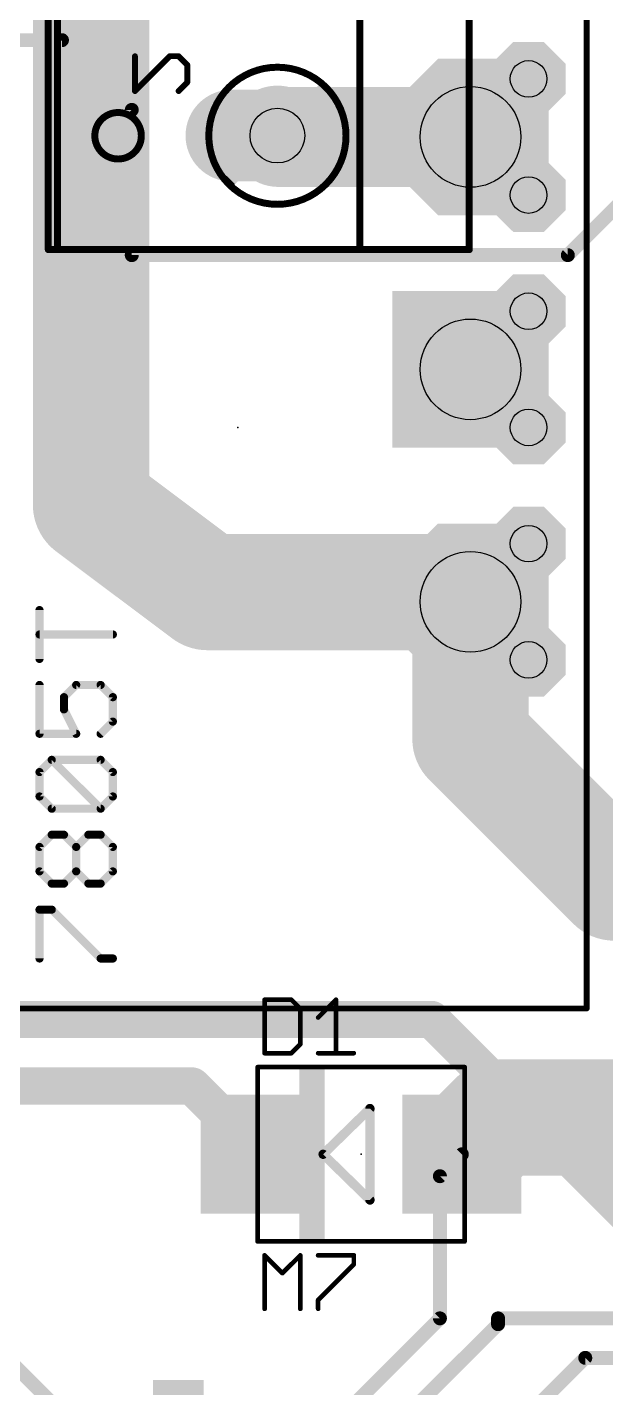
# Model space of a CAD drawing. Extents: x 4 to 288, y -28 to 191.
# Drawn here: x 190.38 to 203.01, y 62.62 to 92.36 of the extents above; entities that cross this region are included whole.
import ezdxf

# ---------------------------------------------------------------- set-up
doc = ezdxf.new("R2010")
doc.units = 0
doc.header["$MEASUREMENT"] = 0
doc.layers.get('0').update_dxf_attribs({"linetype": 'CONTINUOUS'})
for name, color, linetype in [('1', 22, 'CONTINUOUS'), ('16', 175, 'CONTINUOUS'), ('17', 82, 'CONTINUOUS'), ('18', 82, 'CONTINUOUS'), ('20', 7, 'CONTINUOUS'), ('21', 2, 'CONTINUOUS'), ('22', 3, 'CONTINUOUS'), ('23', 7, 'CONTINUOUS'), ('25', 2, 'CONTINUOUS'), ('27', 253, 'CONTINUOUS'), ('29', 253, 'CONTINUOUS'), ('30', 253, 'CONTINUOUS'), ('31', 253, 'CONTINUOUS'), ('44', 253, 'CONTINUOUS'), ('51', 253, 'CONTINUOUS'), ('52', 253, 'CONTINUOUS')]:
    doc.layers.add(name, color=color, linetype=linetype)

# ---------------------------------------------------------------- blocks, each defined once
blk = doc.blocks.new('RECT')
blk.add_solid([(-0.5, -0.5), (0.5, -0.5), (-0.5, 0.5), (0.5, 0.5)])
blk = doc.blocks.new('SQUAREP')
blk.add_solid([(-0.5, -0.5), (0.5, -0.5), (-0.5, 0.5), (0.5, 0.5)])
blk = doc.blocks.new('OCTAGONP')
at = {"const_width": 0.5}
blk.add_lwpolyline([(-0.25, -0.1036), (-0.25, 0.1036), (-0.1036, 0.25), (0.1036, 0.25), (0.25, 0.1036), (0.25, -0.1036), (0.1036, -0.25), (-0.1036, -0.25), (-0.25, -0.1036), (-0.25, 0.1036)], dxfattribs=at)
blk = doc.blocks.new('LONGP100')
at = {"const_width": 1}
blk.add_lwpolyline([(-0.5, 0), (0.5, 0)], dxfattribs=at)
at = {"const_width": 0.5}
for points in [[(-0.5, 0.25, 1), (-0.5, -0.25)], [(0.5, -0.25, 1), (0.5, 0.25)]]:
    blk.add_lwpolyline(points, format="xyb", dxfattribs=at)
blk = doc.blocks.new('SQUAREV')
blk.add_solid([(-0.5, -0.5), (0.5, -0.5), (-0.5, 0.5), (0.5, 0.5)])

msp = doc.modelspace()

# ---------------------------------------------------------------- linework, layer by layer
at = {"layer": '1'}
for points, const_width in [([(191.77, 81.915), (191.77, 99.695)], 2.54), ([(194.31, 80.01), (191.77, 81.915)], 2.54), ([(199.8459, 80.01), (194.31, 80.01)], 2.54), ([(200.0568, 79.7992), (199.8459, 80.01)], 2.54), ([(200.0568, 76.8033), (200.0568, 79.7992)], 2.54), ([(203.2, 73.66), (200.0568, 76.8033)], 2.54), ([(207.4386, 73.66), (203.2, 73.66)], 2.54), ([(184.785, 69.215), (193.9756, 69.215)], 0.8128), ([(193.9756, 69.215), (195.4692, 67.7215)], 0.8128), ([(200.6712, 68.5235), (199.8692, 67.7215)], 2.54), ([(207.5752, 68.5235), (200.6712, 68.5235)], 2.54), ([(199.8692, 67.7215), (199.39, 67.2423)], 0.3048), ([(199.39, 67.2423), (199.39, 64.135)], 0.3048), ([(182.245, 46.99), (199.39, 64.135)], 0.3048), ([(233.045, 64.135), (200.66, 64.135)], 0.3048), ([(200.66, 64.135), (200.66, 64.008)], 0.3048), ([(200.66, 64.008), (178.816, 42.164)], 0.3048), ([(202.565, 63.2714), (196.2404, 56.9468)], 0.3048), ([(202.565, 63.2714), (233.4514, 63.2714)], 0.3048)]:
    msp.add_lwpolyline(points, dxfattribs=dict(at, const_width=const_width))
for points, const_width in [([(192.151, 82.423, 1), (191.389, 81.407)], 1.27), ([(191.135, 81.915, 1), (192.405, 81.915)], 1.27), ([(194.31, 80.645, 1), (194.31, 79.375)], 1.27), ([(200.2949, 80.459, 1), (199.3969, 79.561)], 1.27), ([(199.8459, 79.375, 1), (199.8459, 80.645)], 1.27), ([(193.929, 79.502, 1), (194.691, 80.518)], 1.27), ([(200.6918, 79.7992, 1), (199.4218, 79.7992)], 1.27), ([(199.6077, 79.3502, 1), (200.5058, 80.2482)], 1.27), ([(200.5058, 77.2523, 1), (199.6077, 76.3542)], 1.27), ([(199.4218, 76.8033, 1), (200.6918, 76.8033)], 1.27), ([(203.2, 74.295, 1), (203.2, 73.025)], 1.27), ([(202.751, 73.211, 1), (203.649, 74.109)], 1.27), ([(194.1193, 69.3587, 1), (193.8319, 69.0713)], 0.4064), ([(193.9756, 69.0118, 1), (193.9756, 69.4182)], 0.4064), ([(200.6712, 69.1585, 1), (200.6712, 67.8885)], 1.27), ([(201.1202, 68.0745, 1), (200.2221, 68.9725)], 1.27), ([(199.4201, 68.1705, 1), (200.3182, 67.2725)], 1.27), ([(195.3255, 67.5778, 1), (195.6128, 67.8652)], 0.4064), ([(199.923, 67.6676, 1), (199.8153, 67.7754)], 0.1524), ([(199.4662, 67.2423, 1), (199.3138, 67.2423)], 0.1524), ([(199.3361, 67.2962, 1), (199.4439, 67.1884)], 0.1524), ([(199.4439, 64.0811, 1), (199.3361, 64.1889)], 0.1524), ([(200.66, 64.2112, 1), (200.66, 64.0588)], 0.1524), ([(200.7362, 64.135, 1), (200.5838, 64.135)], 0.1524), ([(199.3138, 64.135, 1), (199.4662, 64.135)], 0.1524), ([(200.5838, 64.008, 1), (200.7362, 64.008)], 0.1524), ([(200.7139, 63.9541, 1), (200.6061, 64.0619)], 0.1524), ([(202.565, 63.3476, 1), (202.565, 63.1952)], 0.1524), ([(202.6189, 63.2175, 1), (202.5111, 63.3253)], 0.1524)]:
    msp.add_lwpolyline(points, format="xyb", dxfattribs=dict(at, const_width=const_width))
at = {"layer": '16'}
for points, const_width in [([(191.135, 92.075), (177.8, 92.075)], 0.3048), ([(192.659, 90.551), (191.135, 92.075)], 0.3048), ([(195.8702, 89.9592), (195.8404, 89.989)], 2.1844), ([(200.0568, 89.9592), (195.8702, 89.9592)], 2.1844), ([(192.659, 87.376), (192.659, 90.551)], 0.3048), ([(203.708, 88.9), (202.184, 87.376)], 0.3048), ([(202.184, 87.376), (192.659, 87.376)], 0.3048), ([(187.5092, 70.6692), (199.2058, 70.6692)], 0.8128), ([(199.2058, 70.6692), (203.835, 66.04)], 0.8128), ([(195.1859, 58.0191), (187.6374, 65.5676)], 0.3048)]:
    msp.add_lwpolyline(points, dxfattribs=dict(at, const_width=const_width))
for points, const_width in [([(191.1889, 92.1289, 1), (191.0811, 92.0211)], 0.1524), ([(191.135, 91.9988, 1), (191.135, 92.1512)], 0.1524), ([(196.2265, 90.3752, 1), (195.4542, 89.6029)], 1.0922), ([(195.8702, 90.5053, 1), (195.8702, 89.4131)], 1.0922), ([(200.0568, 89.4131, 1), (200.0568, 90.5053)], 1.0922), ([(195.484, 89.573, 1), (196.2563, 90.3453)], 1.0922), ([(192.7352, 90.551, 1), (192.5828, 90.551)], 0.1524), ([(192.6051, 90.4971, 1), (192.7129, 90.6049)], 0.1524), ([(192.659, 87.4522, 1), (192.659, 87.2998)], 0.1524), ([(192.5828, 87.376, 1), (192.7352, 87.376)], 0.1524), ([(202.1301, 87.4299, 1), (202.2379, 87.3221)], 0.1524), ([(202.184, 87.2998, 1), (202.184, 87.4522)], 0.1524), ([(199.3495, 70.8128, 1), (199.0622, 70.5255)], 0.4064), ([(199.2058, 70.466, 1), (199.2058, 70.8723)], 0.4064)]:
    msp.add_lwpolyline(points, format="xyb", dxfattribs=dict(at, const_width=const_width))
at = {"layer": '20', "const_width": 0.0254}
msp.add_lwpolyline([(71.1264, 186.0347, 2.9429), (202.1142, 186.0347)], format="xyb", dxfattribs=at)
at = {"layer": '21'}
for points, const_width in [([(202.5968, 70.9092), (202.5968, 98.8492)], 0.127), ([(164.4968, 70.9092), (202.5968, 70.9092)], 0.127), ([(195.4086, 69.6265), (199.9298, 69.6265)], 0.1016), ([(197.8622, 68.7215), (196.8392, 67.7215)], 0.2032), ([(197.8622, 66.7215), (197.8622, 68.7215)], 0.2032), ([(196.8392, 67.7215), (197.8622, 66.7215)], 0.2032), ([(195.4086, 65.8165), (199.9298, 65.8165)], 0.1016)]:
    msp.add_lwpolyline(points, dxfattribs=dict(at, const_width=const_width))
for points, const_width in [([(202.565, 70.9092, 1), (202.6285, 70.9092)], 0.0635), ([(202.5968, 70.8774, 1), (202.5968, 70.9409)], 0.0635), ([(195.4086, 69.6519, 1), (195.4086, 69.6011)], 0.0508), ([(199.9298, 69.6011, 1), (199.9298, 69.6519)], 0.0508), ([(197.913, 68.7215, 1), (197.8114, 68.7215)], 0.1016), ([(197.8977, 68.6852, 1), (197.8266, 68.7578)], 0.1016), ([(196.8747, 67.7578, 1), (196.8036, 67.6852)], 0.1016), ([(196.8036, 67.7578, 1), (196.8747, 67.6852)], 0.1016), ([(197.8114, 66.7215, 1), (197.913, 66.7215)], 0.1016), ([(197.8266, 66.6852, 1), (197.8977, 66.7578)], 0.1016), ([(195.4086, 65.8419, 1), (195.4086, 65.7911)], 0.0508), ([(199.9298, 65.7911, 1), (199.9298, 65.8419)], 0.0508)]:
    msp.add_lwpolyline(points, format="xyb", dxfattribs=dict(at, const_width=const_width))
at = {"layer": '22'}
for points, const_width in [([(190.8364, 87.496), (190.8364, 97.478)], 0.1524), ([(191.0394, 97.478), (191.0394, 87.496)], 0.1524), ([(200.0314, 97.478), (200.0314, 87.496)], 0.1524), ([(197.6433, 94.1), (197.6433, 90.874)], 0.1524), ([(192.7289, 91.7248), (192.7289, 90.9621)], 0.127), ([(192.7289, 90.9621), (193.4915, 91.7248)], 0.127), ([(193.4915, 91.7248), (193.6822, 91.7248)], 0.127), ([(193.6822, 91.7248), (193.8728, 91.5341)], 0.127), ([(193.8728, 91.5341), (193.8728, 91.1528)], 0.127), ([(193.8728, 91.1528), (193.6822, 90.9621)], 0.127), ([(197.6433, 89.096), (197.6433, 87.496)], 0.1524), ([(190.8364, 87.496), (191.0394, 87.496)], 0.1524), ([(191.0394, 87.496), (197.6433, 87.496)], 0.1524), ([(197.6433, 87.496), (200.0314, 87.496)], 0.1524)]:
    msp.add_lwpolyline(points, dxfattribs=dict(at, const_width=const_width))
for points, const_width in [([(192.7606, 91.7248, 1), (192.6971, 91.7248)], 0.0635), ([(193.4915, 91.7565, 1), (193.4915, 91.693)], 0.0635), ([(193.514, 91.7023, 1), (193.469, 91.7472)], 0.0635), ([(193.7046, 91.7472, 1), (193.6597, 91.7023)], 0.0635), ([(193.6822, 91.693, 1), (193.6822, 91.7565)], 0.0635), ([(193.9046, 91.5341, 1), (193.8411, 91.5341)], 0.0635), ([(193.8504, 91.5117, 1), (193.8953, 91.5566)], 0.0635), ([(192.7064, 90.9846, 1), (192.7513, 90.9397)], 0.0635), ([(193.6597, 90.9846, 1), (193.7046, 90.9397)], 0.0635), ([(193.8411, 91.1528, 1), (193.9046, 91.1528)], 0.0635), ([(193.8953, 91.1303, 1), (193.8504, 91.1752)], 0.0635), ([(192.6971, 90.9621, 1), (192.7606, 90.9621)], 0.0635), ([(197.6053, 90.874, 1), (197.6814, 90.874)], 0.0762), ([(192.3606, 89.4772, 1), (192.3606, 90.4932, 1), (192.3606, 89.4772)], 0.1524), ([(197.6814, 89.096, 1), (197.6053, 89.096)], 0.0762), ([(190.8364, 87.5341, 1), (190.8364, 87.4579)], 0.0762), ([(190.7983, 87.496, 1), (190.8744, 87.496)], 0.0762), ([(191.0394, 87.5341, 1), (191.0394, 87.4579)], 0.0762), ([(191.0013, 87.496, 1), (191.0774, 87.496)], 0.0762), ([(191.0394, 87.4579, 1), (191.0394, 87.5341)], 0.0762), ([(197.6433, 87.5341, 1), (197.6433, 87.4579)], 0.0762), ([(197.6053, 87.496, 1), (197.6814, 87.496)], 0.0762), ([(197.6433, 87.4579, 1), (197.6433, 87.5341)], 0.0762), ([(199.9933, 87.496, 1), (200.0694, 87.496)], 0.0762), ([(200.0314, 87.4579, 1), (200.0314, 87.5341)], 0.0762)]:
    msp.add_lwpolyline(points, format="xyb", dxfattribs=dict(at, const_width=const_width))
at = {"layer": '23'}
for p in [(194.9768, 83.6092), (197.6692, 67.7215)]:
    msp.add_point(p, dxfattribs=at)
at = {"layer": '25'}
for points, const_width in [([(190.6447, 78.55), (190.6447, 79.6177)], 0.1778), ([(192.2463, 79.0839), (190.6447, 79.0839)], 0.1778), ([(190.6447, 77.9806), (190.6447, 76.9128)], 0.1778), ([(191.1785, 77.7136), (191.4455, 77.9806)], 0.1778), ([(191.4455, 77.9806), (191.9793, 77.9806)], 0.1778), ([(191.9793, 77.9806), (192.2463, 77.7136)], 0.1778), ([(191.1785, 77.4467), (191.1785, 77.7136)], 0.1778), ([(192.2463, 77.7136), (192.2463, 77.1798)], 0.1778), ([(191.4455, 76.9128), (191.1785, 77.4467)], 0.1778), ([(192.2463, 77.1798), (191.9793, 76.9128)], 0.1778), ([(190.6447, 76.9128), (191.4455, 76.9128)], 0.1778), ([(190.6447, 76.0765), (190.9116, 76.3434)], 0.1778), ([(190.6447, 75.5426), (190.6447, 76.0765)], 0.1778), ([(190.9116, 76.3434), (191.9793, 76.3434)], 0.1778), ([(191.9793, 75.2757), (190.9116, 76.3434)], 0.1778), ([(191.9793, 76.3434), (192.2463, 76.0765)], 0.1778), ([(192.2463, 76.0765), (192.2463, 75.5426)], 0.1778), ([(190.9116, 75.2757), (190.6447, 75.5426)], 0.1778), ([(192.2463, 75.5426), (191.9793, 75.2757)], 0.1778), ([(191.9793, 75.2757), (190.9116, 75.2757)], 0.1778), ([(190.6447, 74.4393), (190.9116, 74.7062)], 0.1778), ([(190.9116, 74.7062), (191.1785, 74.7062)], 0.1778), ([(191.1785, 74.7062), (191.4455, 74.4393)], 0.1778), ([(191.4455, 74.4393), (191.7124, 74.7062)], 0.1778), ([(191.7124, 74.7062), (191.9793, 74.7062)], 0.1778), ([(191.9793, 74.7062), (192.2463, 74.4393)], 0.1778), ([(190.6447, 73.9055), (190.6447, 74.4393)], 0.1778), ([(191.4455, 73.9055), (191.4455, 74.4393)], 0.1778), ([(192.2463, 74.4393), (192.2463, 73.9055)], 0.1778), ([(190.9116, 73.6385), (190.6447, 73.9055)], 0.1778), ([(191.4455, 73.9055), (191.1785, 73.6385)], 0.1778), ([(191.7124, 73.6385), (191.4455, 73.9055)], 0.1778), ([(192.2463, 73.9055), (191.9793, 73.6385)], 0.1778), ([(191.1785, 73.6385), (190.9116, 73.6385)], 0.1778), ([(191.9793, 73.6385), (191.7124, 73.6385)], 0.1778), ([(190.6447, 72.0014), (190.6447, 73.0691)], 0.1778), ([(190.6447, 73.0691), (190.9116, 73.0691)], 0.1778), ([(190.9116, 73.0691), (191.9793, 72.0014)], 0.1778), ([(191.9793, 72.0014), (192.2463, 72.0014)], 0.1778), ([(195.561, 71.1007), (195.561, 69.9313)], 0.1016), ([(196.1456, 71.1007), (195.561, 71.1007)], 0.1016), ([(196.3405, 70.9058), (196.1456, 71.1007)], 0.1016), ([(196.7303, 70.7109), (197.1201, 71.1007)], 0.1016), ([(197.1201, 71.1007), (197.1201, 69.9313)], 0.1016), ([(196.3405, 70.1262), (196.3405, 70.9058)], 0.1016), ([(195.561, 69.9313), (196.1456, 69.9313)], 0.1016), ([(196.1456, 69.9313), (196.3405, 70.1262)], 0.1016), ([(196.7303, 69.9313), (197.5099, 69.9313)], 0.1016)]:
    msp.add_lwpolyline(points, dxfattribs=dict(at, const_width=const_width))
for points, const_width in [([(190.6891, 79.6177, 1), (190.6002, 79.6177)], 0.0889), ([(190.6447, 79.1283, 1), (190.6447, 79.0394)], 0.0889), ([(192.2463, 79.0394, 1), (192.2463, 79.1283)], 0.0889), ([(190.6002, 78.55, 1), (190.6891, 78.55)], 0.0889), ([(190.6891, 77.9806, 1), (190.6002, 77.9806)], 0.0889), ([(191.4455, 78.025, 1), (191.4455, 77.9361)], 0.0889), ([(191.4769, 77.9491, 1), (191.414, 78.012)], 0.0889), ([(192.0108, 78.012, 1), (191.9479, 77.9491)], 0.0889), ([(191.9793, 77.9361, 1), (191.9793, 78.025)], 0.0889), ([(191.223, 77.7136, 1), (191.1341, 77.7136)], 0.0889), ([(191.1471, 77.7451, 1), (191.21, 77.6822)], 0.0889), ([(192.2907, 77.7136, 1), (192.2018, 77.7136)], 0.0889), ([(192.2148, 77.6822, 1), (192.2777, 77.7451)], 0.0889), ([(191.2183, 77.4666, 1), (191.1388, 77.4268)], 0.0889), ([(191.1341, 77.4467, 1), (191.223, 77.4467)], 0.0889), ([(192.2018, 77.1798, 1), (192.2907, 77.1798)], 0.0889), ([(192.2777, 77.1483, 1), (192.2148, 77.2112)], 0.0889), ([(190.6447, 76.9573, 1), (190.6447, 76.8684)], 0.0889), ([(190.6002, 76.9128, 1), (190.6891, 76.9128)], 0.0889), ([(191.4057, 76.893, 1), (191.4852, 76.9327)], 0.0889), ([(191.4455, 76.8684, 1), (191.4455, 76.9573)], 0.0889), ([(191.9479, 76.9443, 1), (192.0108, 76.8814)], 0.0889), ([(190.6891, 76.0765, 1), (190.6002, 76.0765)], 0.0889), ([(190.6133, 76.1079, 1), (190.6761, 76.045)], 0.0889), ([(190.9116, 76.3879, 1), (190.9116, 76.299)], 0.0889), ([(190.943, 76.3748, 1), (190.8802, 76.312)], 0.0889), ([(190.943, 76.312, 1), (190.8802, 76.3748)], 0.0889), ([(192.0108, 76.3748, 1), (191.9479, 76.312)], 0.0889), ([(191.9793, 76.299, 1), (191.9793, 76.3879)], 0.0889), ([(192.2907, 76.0765, 1), (192.2018, 76.0765)], 0.0889), ([(192.2148, 76.045, 1), (192.2777, 76.1079)], 0.0889), ([(190.6761, 75.574, 1), (190.6133, 75.5112)], 0.0889), ([(190.6002, 75.5426, 1), (190.6891, 75.5426)], 0.0889), ([(192.2018, 75.5426, 1), (192.2907, 75.5426)], 0.0889), ([(192.2777, 75.5112, 1), (192.2148, 75.574)], 0.0889), ([(190.9116, 75.3201, 1), (190.9116, 75.2312)], 0.0889), ([(190.8802, 75.2443, 1), (190.943, 75.3071)], 0.0889), ([(191.9479, 75.3071, 1), (192.0108, 75.2443)], 0.0889), ([(191.9479, 75.2443, 1), (192.0108, 75.3071)], 0.0889), ([(191.9793, 75.2312, 1), (191.9793, 75.3201)], 0.0889), ([(190.9116, 74.7507, 1), (190.9116, 74.6618)], 0.0889), ([(190.943, 74.6748, 1), (190.8802, 74.7377)], 0.0889), ([(191.21, 74.7377, 1), (191.1471, 74.6748)], 0.0889), ([(191.1785, 74.6618, 1), (191.1785, 74.7507)], 0.0889), ([(191.7124, 74.7507, 1), (191.7124, 74.6618)], 0.0889), ([(191.7438, 74.6748, 1), (191.681, 74.7377)], 0.0889), ([(192.0108, 74.7377, 1), (191.9479, 74.6748)], 0.0889), ([(191.9793, 74.6618, 1), (191.9793, 74.7507)], 0.0889), ([(190.6891, 74.4393, 1), (190.6002, 74.4393)], 0.0889), ([(190.6133, 74.4707, 1), (190.6761, 74.4079)], 0.0889), ([(191.4899, 74.4393, 1), (191.401, 74.4393)], 0.0889), ([(191.414, 74.4707, 1), (191.4769, 74.4079)], 0.0889), ([(191.414, 74.4079, 1), (191.4769, 74.4707)], 0.0889), ([(192.2907, 74.4393, 1), (192.2018, 74.4393)], 0.0889), ([(192.2148, 74.4079, 1), (192.2777, 74.4707)], 0.0889), ([(190.6761, 73.9369, 1), (190.6133, 73.874)], 0.0889), ([(190.6002, 73.9055, 1), (190.6891, 73.9055)], 0.0889), ([(191.4769, 73.9369, 1), (191.414, 73.874)], 0.0889), ([(191.401, 73.9055, 1), (191.4899, 73.9055)], 0.0889), ([(191.4769, 73.874, 1), (191.414, 73.9369)], 0.0889), ([(192.2018, 73.9055, 1), (192.2907, 73.9055)], 0.0889), ([(192.2777, 73.874, 1), (192.2148, 73.9369)], 0.0889), ([(190.9116, 73.683, 1), (190.9116, 73.5941)], 0.0889), ([(190.8802, 73.6071, 1), (190.943, 73.67)], 0.0889), ([(191.1471, 73.67, 1), (191.21, 73.6071)], 0.0889), ([(191.1785, 73.5941, 1), (191.1785, 73.683)], 0.0889), ([(191.7124, 73.683, 1), (191.7124, 73.5941)], 0.0889), ([(191.681, 73.6071, 1), (191.7438, 73.67)], 0.0889), ([(191.9479, 73.67, 1), (192.0108, 73.6071)], 0.0889), ([(191.9793, 73.5941, 1), (191.9793, 73.683)], 0.0889), ([(190.6891, 73.0691, 1), (190.6002, 73.0691)], 0.0889), ([(190.6447, 73.1135, 1), (190.6447, 73.0246)], 0.0889), ([(190.943, 73.1005, 1), (190.8802, 73.0377)], 0.0889), ([(190.9116, 73.0246, 1), (190.9116, 73.1135)], 0.0889), ([(190.6002, 72.0014, 1), (190.6891, 72.0014)], 0.0889), ([(191.9793, 72.0458, 1), (191.9793, 71.9569)], 0.0889), ([(191.9479, 71.9699, 1), (192.0108, 72.0328)], 0.0889), ([(192.2463, 71.9569, 1), (192.2463, 72.0458)], 0.0889), ([(195.5864, 71.1007, 1), (195.5356, 71.1007)], 0.0508), ([(195.561, 71.1261, 1), (195.561, 71.0753)], 0.0508), ([(196.1636, 71.1186, 1), (196.1277, 71.0827)], 0.0508), ([(196.1456, 71.0753, 1), (196.1456, 71.1261)], 0.0508), ([(197.1455, 71.1007, 1), (197.0947, 71.1007)], 0.0508), ([(197.1381, 71.0827, 1), (197.1022, 71.1186)], 0.0508), ([(196.3659, 70.9058, 1), (196.3151, 70.9058)], 0.0508), ([(196.3226, 70.8878, 1), (196.3585, 70.9237)], 0.0508), ([(196.7124, 70.7288, 1), (196.7483, 70.6929)], 0.0508), ([(195.561, 69.9567, 1), (195.561, 69.9059)], 0.0508), ([(195.5356, 69.9313, 1), (195.5864, 69.9313)], 0.0508), ([(196.1277, 69.9492, 1), (196.1636, 69.9133)], 0.0508), ([(196.1456, 69.9059, 1), (196.1456, 69.9567)], 0.0508), ([(196.3151, 70.1262, 1), (196.3659, 70.1262)], 0.0508), ([(196.3585, 70.1082, 1), (196.3226, 70.1441)], 0.0508), ([(196.7303, 69.9567, 1), (196.7303, 69.9059)], 0.0508), ([(197.0947, 69.9313, 1), (197.1455, 69.9313)], 0.0508), ([(197.5099, 69.9059, 1), (197.5099, 69.9567)], 0.0508)]:
    msp.add_lwpolyline(points, format="xyb", dxfattribs=dict(at, const_width=const_width))
at = {"layer": '27', "const_width": 0.1016}
for points in [[(195.561, 64.3433), (195.561, 65.5127)], [(195.561, 65.5127), (195.9507, 65.1229)], [(195.9507, 65.1229), (196.3405, 65.5127)], [(196.3405, 65.5127), (196.3405, 64.3433)], [(196.7303, 65.5127), (197.5099, 65.5127)], [(197.5099, 65.5127), (197.5099, 65.3178)], [(197.5099, 65.3178), (196.7303, 64.5382)], [(196.7303, 64.5382), (196.7303, 64.3433)]]:
    msp.add_lwpolyline(points, dxfattribs=at)
at = {"layer": '27', "const_width": 0.0508}
for points in [[(195.5864, 65.5127, 1), (195.5356, 65.5127)], [(195.5789, 65.5306, 1), (195.543, 65.4947)], [(196.3659, 65.5127, 1), (196.3151, 65.5127)], [(196.3585, 65.4947, 1), (196.3226, 65.5306)], [(196.7303, 65.5381, 1), (196.7303, 65.4873)], [(197.5353, 65.5127, 1), (197.4845, 65.5127)], [(197.5099, 65.4873, 1), (197.5099, 65.5381)], [(195.9328, 65.1408, 1), (195.9687, 65.1049)], [(195.9328, 65.1049, 1), (195.9687, 65.1408)], [(197.4845, 65.3178, 1), (197.5353, 65.3178)], [(197.5279, 65.2998, 1), (197.492, 65.3357)], [(196.7557, 64.5382, 1), (196.7049, 64.5382)], [(196.7124, 64.5561, 1), (196.7483, 64.5202)], [(195.5356, 64.3433, 1), (195.5864, 64.3433)], [(196.3151, 64.3433, 1), (196.3659, 64.3433)], [(196.7049, 64.3433, 1), (196.7557, 64.3433)]]:
    msp.add_lwpolyline(points, format="xyb", dxfattribs=at)
at = {"layer": '44'}
for centre, radius in [((201.3268, 91.2292), 0.4), ((200.0568, 89.9592), 1.1), ((195.8404, 89.989), 0.5969), ((201.3268, 88.6892), 0.4), ((201.3268, 86.1492), 0.4), ((200.0568, 84.8792), 1.1), ((201.3268, 83.6092), 0.4), ((201.3268, 81.0692), 0.4), ((200.0568, 79.7992), 1.1), ((201.3268, 78.5292), 0.4)]:
    msp.add_circle(centre, radius, dxfattribs=at)
at = {"layer": '51', "const_width": 0.1016}
for points in [[(195.4086, 65.8165), (195.4086, 69.6265)], [(199.9298, 65.8165), (199.9298, 69.6265)]]:
    msp.add_lwpolyline(points, dxfattribs=at)
at = {"layer": '51', "const_width": 0.0508}
for points in [[(195.434, 69.6265, 1), (195.3832, 69.6265)], [(199.9552, 69.6265, 1), (199.9044, 69.6265)], [(195.3832, 65.8165, 1), (195.434, 65.8165)], [(199.9044, 65.8165, 1), (199.9552, 65.8165)]]:
    msp.add_lwpolyline(points, format="xyb", dxfattribs=at)
at = {"layer": '52'}
for points, const_width in [([(195.8404, 88.4866, 1), (195.8404, 91.4838, 1), (195.8404, 88.4866)], 0.1524), ([(196.876, 90.9558, 1), (196.7867, 91.0462)], 0.127), ([(197.6814, 90.874, 1), (197.6053, 90.874)], 0.0762), ([(194.7797, 89.0652, 1), (194.869, 88.9748)], 0.127), ([(197.6053, 89.096, 1), (197.6814, 89.096)], 0.0762)]:
    msp.add_lwpolyline(points, format="xyb", dxfattribs=dict(at, const_width=const_width))
for points, const_width in [([(196.8314, 91.001), (194.8244, 89.02)], 0.254), ([(197.6433, 90.874), (197.6433, 89.096)], 0.1524)]:
    msp.add_lwpolyline(points, dxfattribs=dict(at, const_width=const_width))

# ---------------------------------------------------------------- block references
at = {"layer": '1', "xscale": 2.4, "yscale": 2.4}
for p in [(195.4692, 67.7215), (199.8692, 67.7215)]:
    msp.add_blockref('RECT', p, dxfattribs=at)
at = {"layer": '17', "rotation": 180}
for name, p, xscale, yscale in [('OCTAGONP', (201.3268, 91.2292), 1.4096, 1.4096), ('OCTAGONP', (201.3268, 91.2292), 1.4096, 1.4096), ('OCTAGONP', (200.0568, 89.9592), 3.216, 3.216), ('OCTAGONP', (200.0568, 89.9592), 3.216, 3.216), ('LONGP100', (195.8404, 89.989), 1.8034, 1.8034), ('LONGP100', (195.8404, 89.989), 1.8034, 1.8034), ('OCTAGONP', (201.3268, 88.6892), 1.4096, 1.4096), ('OCTAGONP', (201.3268, 88.6892), 1.4096, 1.4096), ('OCTAGONP', (201.3268, 86.1492), 1.4096, 1.4096), ('OCTAGONP', (201.3268, 86.1492), 1.4096, 1.4096), ('SQUAREP', (200.0568, 84.8792), 3.216, 3.216), ('SQUAREP', (200.0568, 84.8792), 3.216, 3.216), ('OCTAGONP', (201.3268, 83.6092), 1.4096, 1.4096), ('OCTAGONP', (201.3268, 83.6092), 1.4096, 1.4096), ('OCTAGONP', (201.3268, 81.0692), 1.4096, 1.4096), ('OCTAGONP', (201.3268, 81.0692), 1.4096, 1.4096), ('OCTAGONP', (200.0568, 79.7992), 3.216, 3.216), ('OCTAGONP', (200.0568, 79.7992), 3.216, 3.216), ('OCTAGONP', (201.3268, 78.5292), 1.4096, 1.4096), ('OCTAGONP', (201.3268, 78.5292), 1.4096, 1.4096)]:
    msp.add_blockref(name, p, dxfattribs=dict(at, xscale=xscale, yscale=yscale))
at = {"layer": '18', "xscale": 1.108, "yscale": 1.108}
msp.add_blockref('SQUAREV', (193.675, 62.23), dxfattribs=at)
msp.add_blockref('SQUAREV', (193.675, 62.23), dxfattribs=at)
at = {"layer": '29', "rotation": 180}
for name, p, xscale, yscale in [('OCTAGONP', (201.3268, 91.2292), 1.6128, 1.6128), ('OCTAGONP', (200.0568, 89.9592), 3.4192, 3.4192), ('LONGP100', (195.8404, 89.989), 2.0066, 2.0066), ('OCTAGONP', (201.3268, 88.6892), 1.6128, 1.6128), ('OCTAGONP', (201.3268, 86.1492), 1.6128, 1.6128), ('SQUAREP', (200.0568, 84.8792), 3.4192, 3.4192), ('OCTAGONP', (201.3268, 83.6092), 1.6128, 1.6128), ('OCTAGONP', (201.3268, 81.0692), 1.6128, 1.6128), ('OCTAGONP', (200.0568, 79.7992), 3.4192, 3.4192), ('OCTAGONP', (201.3268, 78.5292), 1.6128, 1.6128)]:
    msp.add_blockref(name, p, dxfattribs=dict(at, xscale=xscale, yscale=yscale))
at = {"layer": '29', "xscale": 2.6032, "yscale": 2.6032}
for p in [(195.4692, 67.7215), (199.8692, 67.7215)]:
    msp.add_blockref('RECT', p, dxfattribs=at)
at = {"layer": '30', "rotation": 180}
for name, p, xscale, yscale in [('OCTAGONP', (201.3268, 91.2292), 1.6128, 1.6128), ('OCTAGONP', (200.0568, 89.9592), 3.4192, 3.4192), ('LONGP100', (195.8404, 89.989), 2.0066, 2.0066), ('OCTAGONP', (201.3268, 88.6892), 1.6128, 1.6128), ('OCTAGONP', (201.3268, 86.1492), 1.6128, 1.6128), ('SQUAREP', (200.0568, 84.8792), 3.4192, 3.4192), ('OCTAGONP', (201.3268, 83.6092), 1.6128, 1.6128), ('OCTAGONP', (201.3268, 81.0692), 1.6128, 1.6128), ('OCTAGONP', (200.0568, 79.7992), 3.4192, 3.4192), ('OCTAGONP', (201.3268, 78.5292), 1.6128, 1.6128)]:
    msp.add_blockref(name, p, dxfattribs=dict(at, xscale=xscale, yscale=yscale))
at = {"layer": '31', "xscale": 2.4, "yscale": 2.4}
for p in [(195.4692, 67.7215), (199.8692, 67.7215)]:
    msp.add_blockref('RECT', p, dxfattribs=at)
at = {"layer": '51'}
for p, xscale, yscale in [((196.5942, 67.7215), 0.55, 3.8), ((195.1419, 67.7215), 0.5334, 2.1844), ((200.1964, 67.7215), 0.5334, 2.1844)]:
    msp.add_blockref('RECT', p, dxfattribs=dict(at, xscale=xscale, yscale=yscale))

doc.saveas('drawing.dxf')
